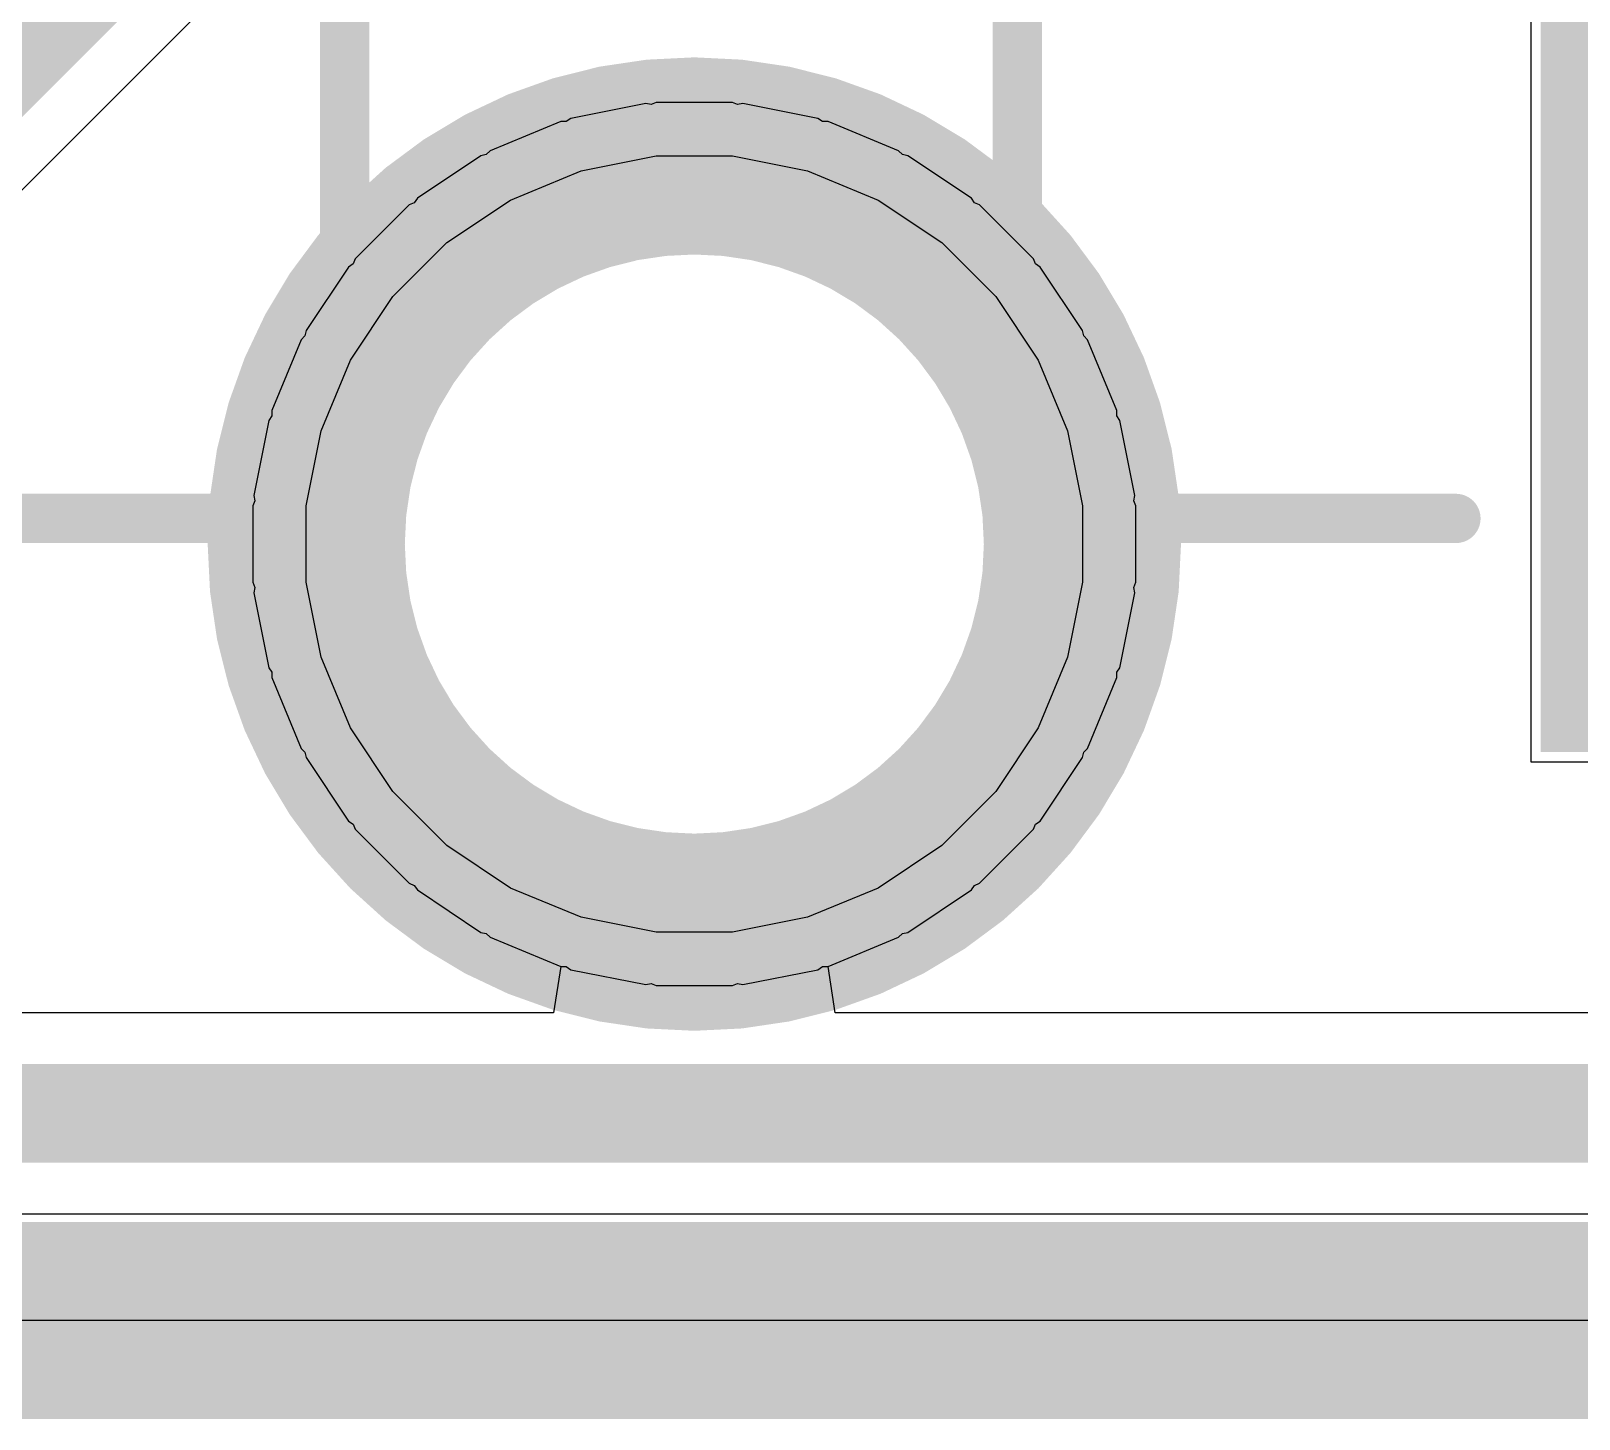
# Model space of a CAD drawing. Header units: inches. Extents: x -0.2 to 15.8, y 0 to 3.5.
# Drawn here: x 0.8125 to 0.9695, y -0.01 to 0.1308 of the extents above; entities that cross this region are included whole.
import ezdxf

# ---------------------------------------------------------------- set-up
doc = ezdxf.new("R2010")
doc.units = ezdxf.units.IN
doc.header["$MEASUREMENT"] = 0
for name, color, linetype in [('Board Outline', 76, 'Continuous'), ('Bottom Layer', 5, 'Continuous'), ('Multi-Layer', 9, 'Continuous'), ('Signal_1', 16, 'Continuous'), ('Signal_2', 76, 'Continuous'), ('Top Layer', 1, 'Continuous'), ('Top Overlay', 2, 'Continuous'), ('Top Solder', 216, 'Continuous')]:
    doc.layers.add(name, color=color, linetype=linetype)

msp = doc.modelspace()

# ---------------------------------------------------------------- hatches: boundary and pattern name
at = {"layer": 'Top Solder'}
msp.add_hatch(color=216, dxfattribs=at).paths.add_polyline_path([(1.00117, 0.05766), (0.96561, 0.05766), (0.96561, 0.23102), (1.00117, 0.23102)])

# ---------------------------------------------------------------- linework, layer by layer
at = {"layer": 'Board Outline'}
for points in [[(0.91912, 0.07875, 0.02, 0.02, 1), (0.84038, 0.07875, 0.02, 0.02, 1)], [(0.83538, 0.07875, 0.01, 0.01, 1), (0.84538, 0.07875, 0.01, 0.01, 1)], [(0.91412, 0.07875, 0.01, 0.01, 1), (0.92412, 0.07875, 0.01, 0.01, 1)]]:
    msp.add_lwpolyline(points, format="xyseb", close=True, dxfattribs=at)
msp.add_lwpolyline([(0, 0, 0.02, 0.02, 0), (1.772, 0, 0.02, 0.02, 0)], format="xyseb", dxfattribs=at)
at = {"layer": 'Bottom Layer'}
for p, q in [((0.77493, 0.07807), (0.89265, 0.19578)), ((0.87482, 0.12343), (0.86721, 0.12192)), ((0.87536, 0.12332), (0.87482, 0.12343)), ((0.87587, 0.12353), (0.87536, 0.12332)), ((0.88363, 0.12353), (0.87587, 0.12353)), ((0.88414, 0.12332), (0.88363, 0.12353)), ((0.88468, 0.12343), (0.88414, 0.12332)), ((0.89229, 0.12192), (0.88468, 0.12343)), ((0.8662, 0.12161), (0.85903, 0.11864)), ((0.86675, 0.12161), (0.8662, 0.12161)), ((0.86721, 0.12192), (0.86675, 0.12161)), ((0.89275, 0.12161), (0.89229, 0.12192)), ((0.89331, 0.12161), (0.89275, 0.12161)), ((0.90047, 0.11864), (0.89331, 0.12161)), ((0.8581, 0.11814), (0.85165, 0.11383)), ((0.85864, 0.11825), (0.8581, 0.11814)), ((0.85903, 0.11864), (0.85864, 0.11825)), ((0.90086, 0.11825), (0.90047, 0.11864)), ((0.90141, 0.11814), (0.90086, 0.11825)), ((0.90785, 0.11383), (0.90141, 0.11814)), ((0.85083, 0.11316), (0.84534, 0.10767)), ((0.85134, 0.11337), (0.85083, 0.11316)), ((0.85165, 0.11383), (0.85134, 0.11337)), ((0.90816, 0.11337), (0.90785, 0.11383)), ((0.90867, 0.11316), (0.90816, 0.11337)), ((0.91416, 0.10767), (0.90867, 0.11316)), ((0.84467, 0.10685), (0.84036, 0.10041)), ((0.84513, 0.10716), (0.84467, 0.10685)), ((0.84534, 0.10767), (0.84513, 0.10716)), ((0.91437, 0.10716), (0.91416, 0.10767)), ((0.91483, 0.10685), (0.91437, 0.10716)), ((0.91914, 0.10041), (0.91483, 0.10685)), ((0.83986, 0.09947), (0.83689, 0.0923)), ((0.84025, 0.09986), (0.83986, 0.09947)), ((0.84036, 0.10041), (0.84025, 0.09986)), ((0.91925, 0.09986), (0.91914, 0.10041)), ((0.91964, 0.09947), (0.91925, 0.09986)), ((0.92261, 0.0923), (0.91964, 0.09947)), ((0.83659, 0.09129), (0.83507, 0.08368)), ((0.83689, 0.09175), (0.83659, 0.09129)), ((0.83689, 0.0923), (0.83689, 0.09175)), ((0.92261, 0.09175), (0.92261, 0.0923)), ((0.92292, 0.09129), (0.92261, 0.09175)), ((0.92443, 0.08368), (0.92292, 0.09129)), ((0.83507, 0.08368), (0.83518, 0.08314)), ((0.92432, 0.08314), (0.92443, 0.08368)), ((0.83518, 0.08314), (0.83497, 0.08263)), ((0.83497, 0.08263), (0.83497, 0.07487)), ((0.92453, 0.08263), (0.92432, 0.08314)), ((0.92453, 0.07487), (0.92453, 0.08263)), ((0.83497, 0.07487), (0.83518, 0.07436)), ((0.83518, 0.07436), (0.83507, 0.07382)), ((0.83507, 0.07382), (0.83659, 0.06621)), ((0.92292, 0.06621), (0.92443, 0.07382)), ((0.92432, 0.07436), (0.92453, 0.07487)), ((0.92443, 0.07382), (0.92432, 0.07436)), ((0.83659, 0.06621), (0.83689, 0.06575)), ((0.92261, 0.06575), (0.92292, 0.06621)), ((0.83689, 0.06575), (0.83689, 0.0652)), ((0.83689, 0.0652), (0.83986, 0.05803)), ((0.91964, 0.05803), (0.92261, 0.0652)), ((0.92261, 0.0652), (0.92261, 0.06575)), ((0.83986, 0.05803), (0.84025, 0.05764)), ((0.84025, 0.05764), (0.84036, 0.05709)), ((0.84036, 0.05709), (0.84467, 0.05065)), ((0.91483, 0.05065), (0.91914, 0.05709)), ((0.91914, 0.05709), (0.91925, 0.05764)), ((0.91925, 0.05764), (0.91964, 0.05803)), ((0.84467, 0.05065), (0.84513, 0.05034)), ((0.84513, 0.05034), (0.84534, 0.04983)), ((0.91416, 0.04983), (0.91437, 0.05034)), ((0.91437, 0.05034), (0.91483, 0.05065)), ((0.84534, 0.04983), (0.85083, 0.04434)), ((0.90867, 0.04434), (0.91416, 0.04983)), ((0.85083, 0.04434), (0.85134, 0.04413)), ((0.85134, 0.04413), (0.85165, 0.04367)), ((0.90785, 0.04367), (0.90816, 0.04413)), ((0.90816, 0.04413), (0.90867, 0.04434)), ((0.85165, 0.04367), (0.8581, 0.03936)), ((0.90141, 0.03936), (0.90785, 0.04367)), ((0.8581, 0.03936), (0.85864, 0.03925)), ((0.90086, 0.03925), (0.90141, 0.03936)), ((0.85864, 0.03925), (0.85903, 0.03886)), ((0.85903, 0.03886), (0.8662, 0.03589)), ((0.89331, 0.03589), (0.90047, 0.03886)), ((0.90047, 0.03886), (0.90086, 0.03925)), ((0.8662, 0.03589), (0.86675, 0.03589)), ((0.86675, 0.03589), (0.86721, 0.03558)), ((0.86721, 0.03558), (0.87482, 0.03407)), ((0.88468, 0.03407), (0.89229, 0.03558)), ((0.89229, 0.03558), (0.89275, 0.03589)), ((0.89275, 0.03589), (0.89331, 0.03589)), ((0.87482, 0.03407), (0.87536, 0.03418)), ((0.87536, 0.03418), (0.87587, 0.03397)), ((0.87587, 0.03397), (0.88363, 0.03397)), ((0.88363, 0.03397), (0.88414, 0.03418)), ((0.88414, 0.03418), (0.88468, 0.03407)), ((1.772, 0), (0, 0))]:
    msp.add_line(p, q, dxfattribs=at)
msp.add_lwpolyline([(0.767, 0.086, 0.012, 0.012, 0), (0.888, 0.207, 0.012, 0.012, 0)], format="xyseb", dxfattribs=at)
at = {"layer": 'Multi-Layer'}
for p, q in [((0.86827, 0.11661), (0.87587, 0.11812)), ((0.87587, 0.11812), (0.87975, 0.11812)), ((0.87975, 0.11812), (0.88363, 0.11812)), ((0.88363, 0.11812), (0.89123, 0.11661)), ((0.8611, 0.11364), (0.86827, 0.11661)), ((0.89123, 0.11661), (0.8984, 0.11364)), ((0.85465, 0.10933), (0.8611, 0.11364)), ((0.8984, 0.11364), (0.90485, 0.10933)), ((0.84917, 0.10385), (0.85465, 0.10933)), ((0.90485, 0.10933), (0.91033, 0.10385)), ((0.84486, 0.0974), (0.84917, 0.10385)), ((0.91033, 0.10385), (0.91464, 0.0974)), ((0.84189, 0.09023), (0.84486, 0.0974)), ((0.91464, 0.0974), (0.91761, 0.09023)), ((0.84038, 0.08263), (0.84189, 0.09023)), ((0.91761, 0.09023), (0.91912, 0.08263)), ((0.84038, 0.07875), (0.84038, 0.08263)), ((0.91912, 0.08263), (0.91912, 0.07875)), ((0.84038, 0.07487), (0.84038, 0.07875)), ((0.91912, 0.07875), (0.91912, 0.07487)), ((0.84189, 0.06727), (0.84038, 0.07487)), ((0.91912, 0.07487), (0.91761, 0.06727)), ((0.84486, 0.0601), (0.84189, 0.06727)), ((0.91761, 0.06727), (0.91464, 0.0601)), ((0.84917, 0.05365), (0.84486, 0.0601)), ((0.91464, 0.0601), (0.91033, 0.05365)), ((0.85465, 0.04817), (0.84917, 0.05365)), ((0.91033, 0.05365), (0.90485, 0.04817)), ((0.8611, 0.04386), (0.85465, 0.04817)), ((0.90485, 0.04817), (0.8984, 0.04386)), ((0.86827, 0.04089), (0.8611, 0.04386)), ((0.8984, 0.04386), (0.89123, 0.04089)), ((0.87587, 0.03938), (0.86827, 0.04089)), ((0.89123, 0.04089), (0.88363, 0.03938)), ((0.87975, 0.03938), (0.87587, 0.03938)), ((0.87975, 0.03938), (0.87975, 0.03938)), ((0.88363, 0.03938), (0.87975, 0.03938))]:
    msp.add_line(p, q, dxfattribs=at)
at = {"layer": 'Signal_1'}
for p, q in [((0.87482, 0.12343), (0.86721, 0.12192)), ((0.87536, 0.12332), (0.87482, 0.12343)), ((0.87587, 0.12353), (0.87536, 0.12332)), ((0.88363, 0.12353), (0.87587, 0.12353)), ((0.88414, 0.12332), (0.88363, 0.12353)), ((0.88468, 0.12343), (0.88414, 0.12332)), ((0.89229, 0.12192), (0.88468, 0.12343)), ((0.8662, 0.12161), (0.85903, 0.11864)), ((0.86675, 0.12161), (0.8662, 0.12161)), ((0.86721, 0.12192), (0.86675, 0.12161)), ((0.89275, 0.12161), (0.89229, 0.12192)), ((0.89331, 0.12161), (0.89275, 0.12161)), ((0.90047, 0.11864), (0.89331, 0.12161)), ((0.8581, 0.11814), (0.85165, 0.11383)), ((0.85864, 0.11825), (0.8581, 0.11814)), ((0.85903, 0.11864), (0.85864, 0.11825)), ((0.90086, 0.11825), (0.90047, 0.11864)), ((0.90141, 0.11814), (0.90086, 0.11825)), ((0.90785, 0.11383), (0.90141, 0.11814)), ((0.85083, 0.11316), (0.84534, 0.10767)), ((0.85134, 0.11337), (0.85083, 0.11316)), ((0.85165, 0.11383), (0.85134, 0.11337)), ((0.90816, 0.11337), (0.90785, 0.11383)), ((0.90867, 0.11316), (0.90816, 0.11337)), ((0.91416, 0.10767), (0.90867, 0.11316)), ((0.84467, 0.10685), (0.84036, 0.10041)), ((0.84513, 0.10716), (0.84467, 0.10685)), ((0.84534, 0.10767), (0.84513, 0.10716)), ((0.91437, 0.10716), (0.91416, 0.10767)), ((0.91483, 0.10685), (0.91437, 0.10716)), ((0.91914, 0.10041), (0.91483, 0.10685)), ((0.83986, 0.09947), (0.83689, 0.0923)), ((0.84025, 0.09986), (0.83986, 0.09947)), ((0.84036, 0.10041), (0.84025, 0.09986)), ((0.91925, 0.09986), (0.91914, 0.10041)), ((0.91964, 0.09947), (0.91925, 0.09986)), ((0.92261, 0.0923), (0.91964, 0.09947)), ((0.83659, 0.09129), (0.83507, 0.08368)), ((0.83689, 0.09175), (0.83659, 0.09129)), ((0.83689, 0.0923), (0.83689, 0.09175)), ((0.92261, 0.09175), (0.92261, 0.0923)), ((0.92292, 0.09129), (0.92261, 0.09175)), ((0.92443, 0.08368), (0.92292, 0.09129)), ((0.83507, 0.08368), (0.83518, 0.08314)), ((0.92432, 0.08314), (0.92443, 0.08368)), ((0.83518, 0.08314), (0.83497, 0.08263)), ((0.83497, 0.08263), (0.83497, 0.07487)), ((0.92453, 0.08263), (0.92432, 0.08314)), ((0.92453, 0.07487), (0.92453, 0.08263)), ((0.83497, 0.07487), (0.83518, 0.07436)), ((0.83518, 0.07436), (0.83507, 0.07382)), ((0.83507, 0.07382), (0.83659, 0.06621)), ((0.92292, 0.06621), (0.92443, 0.07382)), ((0.92432, 0.07436), (0.92453, 0.07487)), ((0.92443, 0.07382), (0.92432, 0.07436)), ((0.83659, 0.06621), (0.83689, 0.06575)), ((0.92261, 0.06575), (0.92292, 0.06621)), ((0.83689, 0.06575), (0.83689, 0.0652)), ((0.83689, 0.0652), (0.83986, 0.05803)), ((0.91964, 0.05803), (0.92261, 0.0652)), ((0.92261, 0.0652), (0.92261, 0.06575)), ((0.83986, 0.05803), (0.84025, 0.05764)), ((0.84025, 0.05764), (0.84036, 0.05709)), ((0.84036, 0.05709), (0.84467, 0.05065)), ((0.91483, 0.05065), (0.91914, 0.05709)), ((0.91914, 0.05709), (0.91925, 0.05764)), ((0.91925, 0.05764), (0.91964, 0.05803)), ((0.84467, 0.05065), (0.84513, 0.05034)), ((0.84513, 0.05034), (0.84534, 0.04983)), ((0.91416, 0.04983), (0.91437, 0.05034)), ((0.91437, 0.05034), (0.91483, 0.05065)), ((0.84534, 0.04983), (0.85083, 0.04434)), ((0.90867, 0.04434), (0.91416, 0.04983)), ((0.85083, 0.04434), (0.85134, 0.04413)), ((0.85134, 0.04413), (0.85165, 0.04367)), ((0.90785, 0.04367), (0.90816, 0.04413)), ((0.90816, 0.04413), (0.90867, 0.04434)), ((0.85165, 0.04367), (0.8581, 0.03936)), ((0.90141, 0.03936), (0.90785, 0.04367)), ((0.8581, 0.03936), (0.85864, 0.03925)), ((0.90086, 0.03925), (0.90141, 0.03936)), ((0.85864, 0.03925), (0.85903, 0.03886)), ((0.85903, 0.03886), (0.8662, 0.03589)), ((0.89331, 0.03589), (0.90047, 0.03886)), ((0.90047, 0.03886), (0.90086, 0.03925)), ((0.8662, 0.03589), (0.86546, 0.0312)), ((0.89404, 0.0312), (0.89331, 0.03589)), ((0.86546, 0.0312), (0.45129, 0.0312)), ((1.30821, 0.0312), (0.89404, 0.0312)), ((0.217, 0.0108), (1.65, 0.0108)), ((1.772, 0), (0, 0))]:
    msp.add_line(p, q, dxfattribs=at)
msp.add_lwpolyline([(0.217, 0.021, 0.01, 0.01, 0), (1.65, 0.021, 0.01, 0.01, 0)], format="xyseb", dxfattribs=at)
at = {"layer": 'Signal_2'}
for p, q in [((0.87482, 0.12343), (0.86721, 0.12192)), ((0.87536, 0.12332), (0.87482, 0.12343)), ((0.87587, 0.12353), (0.87536, 0.12332)), ((0.88363, 0.12353), (0.87587, 0.12353)), ((0.88414, 0.12332), (0.88363, 0.12353)), ((0.88468, 0.12343), (0.88414, 0.12332)), ((0.89229, 0.12192), (0.88468, 0.12343)), ((0.8662, 0.12161), (0.85903, 0.11864)), ((0.86675, 0.12161), (0.8662, 0.12161)), ((0.86721, 0.12192), (0.86675, 0.12161)), ((0.89275, 0.12161), (0.89229, 0.12192)), ((0.89331, 0.12161), (0.89275, 0.12161)), ((0.90047, 0.11864), (0.89331, 0.12161)), ((0.8581, 0.11814), (0.85165, 0.11383)), ((0.85864, 0.11825), (0.8581, 0.11814)), ((0.85903, 0.11864), (0.85864, 0.11825)), ((0.90086, 0.11825), (0.90047, 0.11864)), ((0.90141, 0.11814), (0.90086, 0.11825)), ((0.90785, 0.11383), (0.90141, 0.11814)), ((0.85083, 0.11316), (0.84534, 0.10767)), ((0.85134, 0.11337), (0.85083, 0.11316)), ((0.85165, 0.11383), (0.85134, 0.11337)), ((0.90816, 0.11337), (0.90785, 0.11383)), ((0.90867, 0.11316), (0.90816, 0.11337)), ((0.91416, 0.10767), (0.90867, 0.11316)), ((0.84467, 0.10685), (0.84036, 0.10041)), ((0.84513, 0.10716), (0.84467, 0.10685)), ((0.84534, 0.10767), (0.84513, 0.10716)), ((0.91437, 0.10716), (0.91416, 0.10767)), ((0.91483, 0.10685), (0.91437, 0.10716)), ((0.91914, 0.10041), (0.91483, 0.10685)), ((0.83986, 0.09947), (0.83689, 0.0923)), ((0.84025, 0.09986), (0.83986, 0.09947)), ((0.84036, 0.10041), (0.84025, 0.09986)), ((0.91925, 0.09986), (0.91914, 0.10041)), ((0.91964, 0.09947), (0.91925, 0.09986)), ((0.92261, 0.0923), (0.91964, 0.09947)), ((0.83659, 0.09129), (0.83507, 0.08368)), ((0.83689, 0.09175), (0.83659, 0.09129)), ((0.83689, 0.0923), (0.83689, 0.09175)), ((0.92261, 0.09175), (0.92261, 0.0923)), ((0.92292, 0.09129), (0.92261, 0.09175)), ((0.92443, 0.08368), (0.92292, 0.09129)), ((0.83507, 0.08368), (0.83518, 0.08314)), ((0.92432, 0.08314), (0.92443, 0.08368)), ((0.83518, 0.08314), (0.83497, 0.08263)), ((0.83497, 0.08263), (0.83497, 0.07487)), ((0.92453, 0.08263), (0.92432, 0.08314)), ((0.92453, 0.07487), (0.92453, 0.08263)), ((0.83497, 0.07487), (0.83518, 0.07436)), ((0.83518, 0.07436), (0.83507, 0.07382)), ((0.83507, 0.07382), (0.83659, 0.06621)), ((0.92292, 0.06621), (0.92443, 0.07382)), ((0.92432, 0.07436), (0.92453, 0.07487)), ((0.92443, 0.07382), (0.92432, 0.07436)), ((0.83659, 0.06621), (0.83689, 0.06575)), ((0.92261, 0.06575), (0.92292, 0.06621)), ((0.83689, 0.06575), (0.83689, 0.0652)), ((0.83689, 0.0652), (0.83986, 0.05803)), ((0.91964, 0.05803), (0.92261, 0.0652)), ((0.92261, 0.0652), (0.92261, 0.06575)), ((0.83986, 0.05803), (0.84025, 0.05764)), ((0.84025, 0.05764), (0.84036, 0.05709)), ((0.84036, 0.05709), (0.84467, 0.05065)), ((0.91483, 0.05065), (0.91914, 0.05709)), ((0.91914, 0.05709), (0.91925, 0.05764)), ((0.91925, 0.05764), (0.91964, 0.05803)), ((0.84467, 0.05065), (0.84513, 0.05034)), ((0.84513, 0.05034), (0.84534, 0.04983)), ((0.91416, 0.04983), (0.91437, 0.05034)), ((0.91437, 0.05034), (0.91483, 0.05065)), ((0.84534, 0.04983), (0.85083, 0.04434)), ((0.90867, 0.04434), (0.91416, 0.04983)), ((0.85083, 0.04434), (0.85134, 0.04413)), ((0.85134, 0.04413), (0.85165, 0.04367)), ((0.90785, 0.04367), (0.90816, 0.04413)), ((0.90816, 0.04413), (0.90867, 0.04434)), ((0.85165, 0.04367), (0.8581, 0.03936)), ((0.90141, 0.03936), (0.90785, 0.04367)), ((0.8581, 0.03936), (0.85864, 0.03925)), ((0.90086, 0.03925), (0.90141, 0.03936)), ((0.85864, 0.03925), (0.85903, 0.03886)), ((0.85903, 0.03886), (0.8662, 0.03589)), ((0.89331, 0.03589), (0.90047, 0.03886)), ((0.90047, 0.03886), (0.90086, 0.03925)), ((0.8662, 0.03589), (0.86675, 0.03589)), ((0.86675, 0.03589), (0.86721, 0.03558)), ((0.86721, 0.03558), (0.87482, 0.03407)), ((0.88468, 0.03407), (0.89229, 0.03558)), ((0.89229, 0.03558), (0.89275, 0.03589)), ((0.89275, 0.03589), (0.89331, 0.03589)), ((0.87482, 0.03407), (0.87536, 0.03418)), ((0.87536, 0.03418), (0.87587, 0.03397)), ((0.87587, 0.03397), (0.88363, 0.03397)), ((0.88363, 0.03397), (0.88414, 0.03418)), ((0.88414, 0.03418), (0.88468, 0.03407)), ((1.772, 0), (0, 0))]:
    msp.add_line(p, q, dxfattribs=at)
at = {"layer": 'Top Layer'}
for p, q in [((0.96461, 0.23202), (0.96461, 0.05666)), ((0.87482, 0.12343), (0.86721, 0.12192)), ((0.87536, 0.12332), (0.87482, 0.12343)), ((0.87587, 0.12353), (0.87536, 0.12332)), ((0.88363, 0.12353), (0.87587, 0.12353)), ((0.88414, 0.12332), (0.88363, 0.12353)), ((0.88468, 0.12343), (0.88414, 0.12332)), ((0.89229, 0.12192), (0.88468, 0.12343)), ((0.8662, 0.12161), (0.85903, 0.11864)), ((0.86675, 0.12161), (0.8662, 0.12161)), ((0.86721, 0.12192), (0.86675, 0.12161)), ((0.89275, 0.12161), (0.89229, 0.12192)), ((0.89331, 0.12161), (0.89275, 0.12161)), ((0.90047, 0.11864), (0.89331, 0.12161)), ((0.8581, 0.11814), (0.85165, 0.11383)), ((0.85864, 0.11825), (0.8581, 0.11814)), ((0.85903, 0.11864), (0.85864, 0.11825)), ((0.90086, 0.11825), (0.90047, 0.11864)), ((0.90141, 0.11814), (0.90086, 0.11825)), ((0.90785, 0.11383), (0.90141, 0.11814)), ((0.85083, 0.11316), (0.84534, 0.10767)), ((0.85134, 0.11337), (0.85083, 0.11316)), ((0.85165, 0.11383), (0.85134, 0.11337)), ((0.90816, 0.11337), (0.90785, 0.11383)), ((0.90867, 0.11316), (0.90816, 0.11337)), ((0.91416, 0.10767), (0.90867, 0.11316)), ((0.84467, 0.10685), (0.84036, 0.10041)), ((0.84513, 0.10716), (0.84467, 0.10685)), ((0.84534, 0.10767), (0.84513, 0.10716)), ((0.91437, 0.10716), (0.91416, 0.10767)), ((0.91483, 0.10685), (0.91437, 0.10716)), ((0.91914, 0.10041), (0.91483, 0.10685)), ((0.83986, 0.09947), (0.83689, 0.0923)), ((0.84025, 0.09986), (0.83986, 0.09947)), ((0.84036, 0.10041), (0.84025, 0.09986)), ((0.91925, 0.09986), (0.91914, 0.10041)), ((0.91964, 0.09947), (0.91925, 0.09986)), ((0.92261, 0.0923), (0.91964, 0.09947)), ((0.83659, 0.09129), (0.83507, 0.08368)), ((0.83689, 0.09175), (0.83659, 0.09129)), ((0.83689, 0.0923), (0.83689, 0.09175)), ((0.92261, 0.09175), (0.92261, 0.0923)), ((0.92292, 0.09129), (0.92261, 0.09175)), ((0.92443, 0.08368), (0.92292, 0.09129)), ((0.83507, 0.08368), (0.83518, 0.08314)), ((0.92432, 0.08314), (0.92443, 0.08368)), ((0.83518, 0.08314), (0.83497, 0.08263)), ((0.83497, 0.08263), (0.83497, 0.07487)), ((0.92453, 0.08263), (0.92432, 0.08314)), ((0.92453, 0.07487), (0.92453, 0.08263)), ((0.83497, 0.07487), (0.83518, 0.07436)), ((0.83518, 0.07436), (0.83507, 0.07382)), ((0.83507, 0.07382), (0.83659, 0.06621)), ((0.92292, 0.06621), (0.92443, 0.07382)), ((0.92432, 0.07436), (0.92453, 0.07487)), ((0.92443, 0.07382), (0.92432, 0.07436)), ((0.83659, 0.06621), (0.83689, 0.06575)), ((0.92261, 0.06575), (0.92292, 0.06621)), ((0.83689, 0.06575), (0.83689, 0.0652)), ((0.83689, 0.0652), (0.83986, 0.05803)), ((0.91964, 0.05803), (0.92261, 0.0652)), ((0.92261, 0.0652), (0.92261, 0.06575)), ((0.83986, 0.05803), (0.84025, 0.05764)), ((0.84025, 0.05764), (0.84036, 0.05709)), ((0.84036, 0.05709), (0.84467, 0.05065)), ((0.91483, 0.05065), (0.91914, 0.05709)), ((0.91914, 0.05709), (0.91925, 0.05764)), ((0.91925, 0.05764), (0.91964, 0.05803)), ((0.96461, 0.05666), (1.00217, 0.05666)), ((0.84467, 0.05065), (0.84513, 0.05034)), ((0.84513, 0.05034), (0.84534, 0.04983)), ((0.91416, 0.04983), (0.91437, 0.05034)), ((0.91437, 0.05034), (0.91483, 0.05065)), ((0.84534, 0.04983), (0.85083, 0.04434)), ((0.90867, 0.04434), (0.91416, 0.04983)), ((0.85083, 0.04434), (0.85134, 0.04413)), ((0.85134, 0.04413), (0.85165, 0.04367)), ((0.90785, 0.04367), (0.90816, 0.04413)), ((0.90816, 0.04413), (0.90867, 0.04434)), ((0.85165, 0.04367), (0.8581, 0.03936)), ((0.90141, 0.03936), (0.90785, 0.04367)), ((0.8581, 0.03936), (0.85864, 0.03925)), ((0.90086, 0.03925), (0.90141, 0.03936)), ((0.85864, 0.03925), (0.85903, 0.03886)), ((0.85903, 0.03886), (0.8662, 0.03589)), ((0.89331, 0.03589), (0.90047, 0.03886)), ((0.90047, 0.03886), (0.90086, 0.03925)), ((0.8662, 0.03589), (0.86675, 0.03589)), ((0.86675, 0.03589), (0.86721, 0.03558)), ((0.86721, 0.03558), (0.87482, 0.03407)), ((0.88468, 0.03407), (0.89229, 0.03558)), ((0.89229, 0.03558), (0.89275, 0.03589)), ((0.89275, 0.03589), (0.89331, 0.03589)), ((0.87482, 0.03407), (0.87536, 0.03418)), ((0.87536, 0.03418), (0.87587, 0.03397)), ((0.87587, 0.03397), (0.88363, 0.03397)), ((0.88363, 0.03397), (0.88414, 0.03418)), ((0.88414, 0.03418), (0.88468, 0.03407)), ((1.772, 0), (0, 0))]:
    msp.add_line(p, q, dxfattribs=at)
at = {"layer": 'Top Overlay'}
for points in [[(0.84428, 0.08135, 0.005, 0.005, 0), (0.84428, 0.25064, 0.005, 0.005, 0)], [(0.91252, 0.08135, 0.005, 0.005, 0), (0.91252, 0.25064, 0.005, 0.005, 0)], [(0.79979, 0.08135, 0.005, 0.005, 0), (0.84428, 0.08135, 0.005, 0.005, 0)], [(0.91252, 0.08135, 0.005, 0.005, 0), (0.95701, 0.08135, 0.005, 0.005, 0)]]:
    msp.add_lwpolyline(points, format="xyseb", dxfattribs=at)
for points in [[(0.84303, 0.08135, 0.0025, 0.0025, 1), (0.84553, 0.08135, 0.0025, 0.0025, 1)], [(0.84303, 0.08135, 0.0025, 0.0025, 1), (0.84553, 0.08135, 0.0025, 0.0025, 1)], [(0.91127, 0.08135, 0.0025, 0.0025, 1), (0.91377, 0.08135, 0.0025, 0.0025, 1)], [(0.91127, 0.08135, 0.0025, 0.0025, 1), (0.91377, 0.08135, 0.0025, 0.0025, 1)], [(0.95576, 0.08135, 0.0025, 0.0025, 1), (0.95826, 0.08135, 0.0025, 0.0025, 1)]]:
    msp.add_lwpolyline(points, format="xyseb", close=True, dxfattribs=at)

doc.saveas('drawing.dxf')
